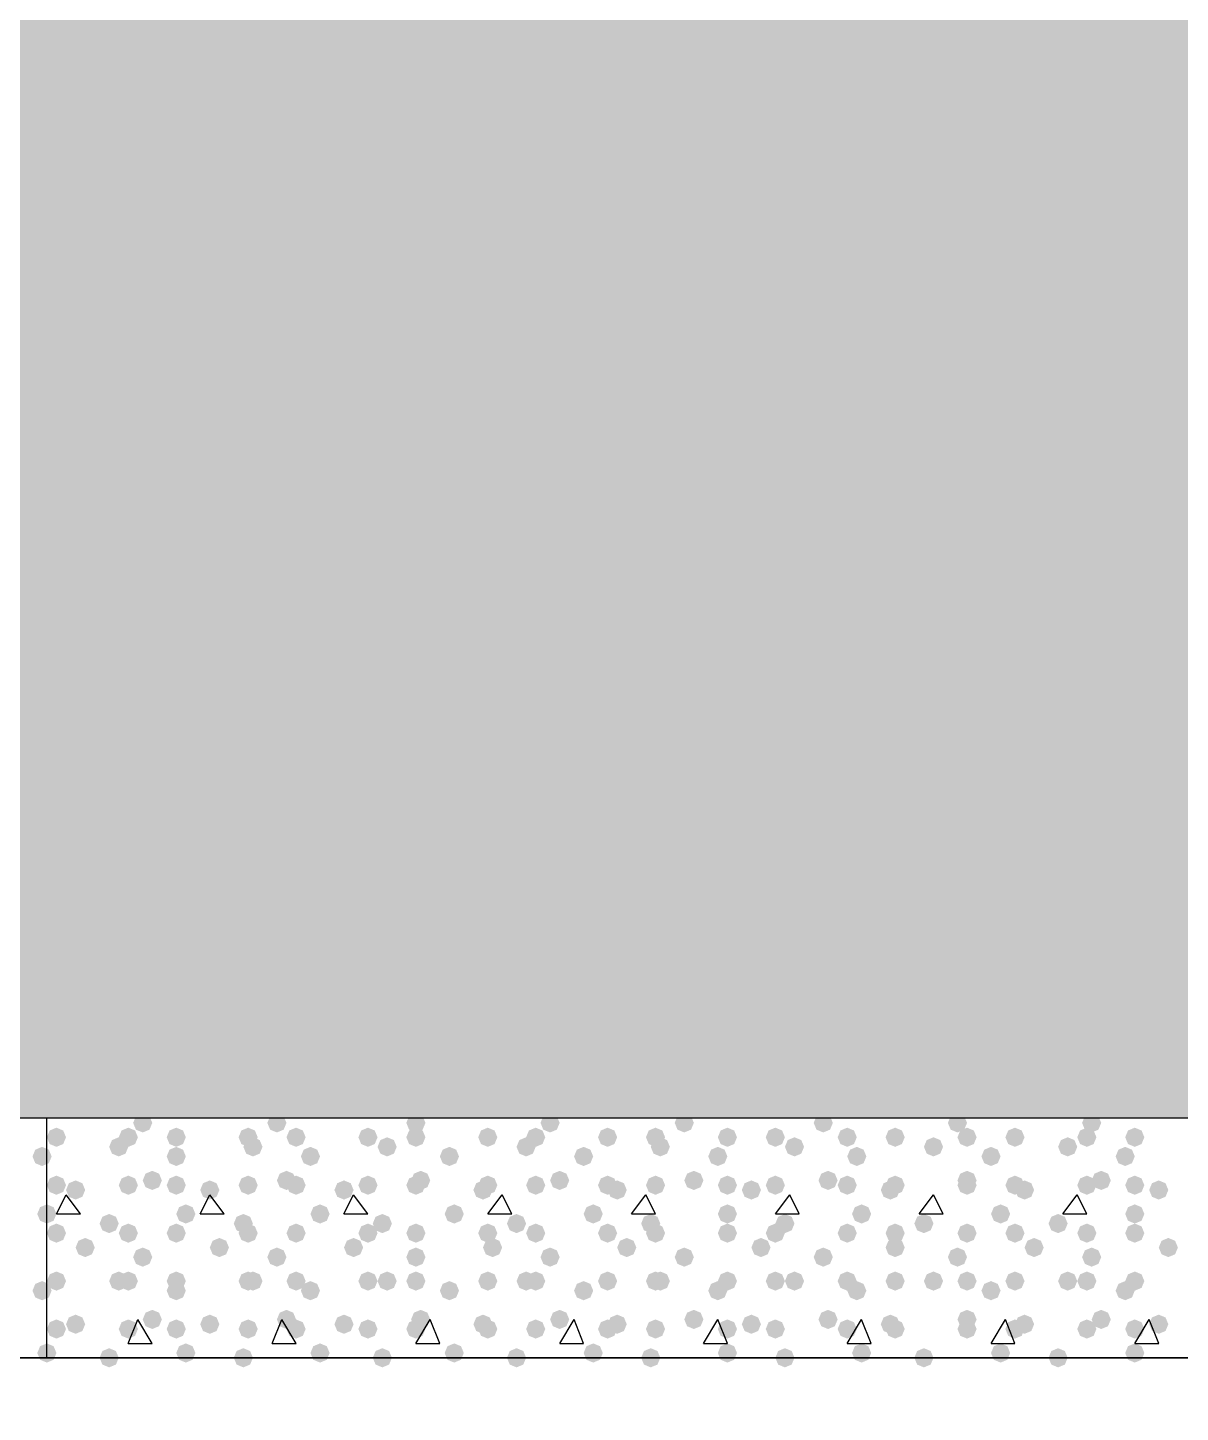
# Model space of a CAD drawing. Header units: millimetres. Extents: x 0 to 420, y 0 to 297.
# Drawn here: x 48.51 to 58.7, y 181.21 to 193.44 of the extents above; entities that cross this region are included whole.
import ezdxf

# ---------------------------------------------------------------- set-up
doc = ezdxf.new("R2010")
doc.units = ezdxf.units.MM
doc.layers.get('0').update_dxf_attribs({"linetype": 'CONTINUOUS'})

msp = doc.modelspace()

# ---------------------------------------------------------------- hatches: boundary and pattern name
at = {"true_color": 0x000008}
h = msp.add_hatch(color=0, dxfattribs=at)
h.paths.add_polyline_path([(194.902667, 202.861333), (33.528, 202.861333), (194.902667, 183.811333)], flags=0)
h.paths.add_polyline_path([(33.528, 202.861333), (194.902667, 183.811333), (33.528, 183.811333)], flags=0)
for points in [[(49.614667, 183.769), (49.589796, 183.709204), (49.53, 183.684333), (49.470204, 183.709204), (49.445333, 183.769), (49.470204, 183.828796), (49.53, 183.853667), (49.589796, 183.828796)], [(50.8, 183.769), (50.775129, 183.709204), (50.715333, 183.684333), (50.655538, 183.709204), (50.630667, 183.769), (50.655537, 183.828796), (50.715333, 183.853667), (50.775129, 183.828796)], [(52.027667, 183.769), (52.002796, 183.709204), (51.943, 183.684333), (51.883204, 183.709204), (51.858333, 183.769), (51.883204, 183.828796), (51.943, 183.853667), (52.002796, 183.828796)], [(53.213, 183.769), (53.188129, 183.709204), (53.128333, 183.684333), (53.068537, 183.709204), (53.043667, 183.769), (53.068537, 183.828796), (53.128333, 183.853667), (53.188129, 183.828796)], [(54.398333, 183.769), (54.373463, 183.709204), (54.313667, 183.684333), (54.253871, 183.709204), (54.229, 183.769), (54.253871, 183.828796), (54.313667, 183.853667), (54.373462, 183.828796)], [(55.626, 183.769), (55.601129, 183.709204), (55.541333, 183.684333), (55.481537, 183.709204), (55.456667, 183.769), (55.481537, 183.828796), (55.541333, 183.853667), (55.601129, 183.828796)], [(56.811333, 183.769), (56.786462, 183.709204), (56.726667, 183.684333), (56.666871, 183.709204), (56.642, 183.769), (56.666871, 183.828796), (56.726667, 183.853667), (56.786462, 183.828796)], [(57.996667, 183.769), (57.971796, 183.709204), (57.912, 183.684333), (57.852204, 183.709204), (57.827333, 183.769), (57.852204, 183.828796), (57.912, 183.853667), (57.971796, 183.828796)], [(48.852667, 183.642), (48.827796, 183.582204), (48.768, 183.557333), (48.708204, 183.582204), (48.683333, 183.642), (48.708204, 183.701796), (48.768, 183.726667), (48.827796, 183.701796)], [(49.487667, 183.642), (49.462796, 183.582204), (49.403, 183.557333), (49.343204, 183.582204), (49.318333, 183.642), (49.343204, 183.701796), (49.403, 183.726667), (49.462796, 183.701796)], [(49.911, 183.642), (49.886129, 183.582204), (49.826333, 183.557333), (49.766537, 183.582204), (49.741667, 183.642), (49.766537, 183.701796), (49.826333, 183.726667), (49.886129, 183.701796)], [(50.546, 183.642), (50.521129, 183.582204), (50.461333, 183.557333), (50.401537, 183.582204), (50.376667, 183.642), (50.401537, 183.701796), (50.461333, 183.726667), (50.521129, 183.701796)], [(50.969333, 183.642), (50.944462, 183.582204), (50.884667, 183.557333), (50.824871, 183.582204), (50.8, 183.642), (50.824871, 183.701796), (50.884667, 183.726667), (50.944462, 183.701796)], [(51.604333, 183.642), (51.579462, 183.582204), (51.519667, 183.557333), (51.459871, 183.582204), (51.435, 183.642), (51.459871, 183.701796), (51.519667, 183.726667), (51.579462, 183.701796)], [(52.027667, 183.642), (52.002796, 183.582204), (51.943, 183.557333), (51.883204, 183.582204), (51.858333, 183.642), (51.883204, 183.701796), (51.943, 183.726667), (52.002796, 183.701796)], [(52.662667, 183.642), (52.637796, 183.582204), (52.578, 183.557333), (52.518204, 183.582204), (52.493333, 183.642), (52.518204, 183.701796), (52.578, 183.726667), (52.637796, 183.701796)], [(53.086, 183.642), (53.061129, 183.582204), (53.001333, 183.557333), (52.941537, 183.582204), (52.916667, 183.642), (52.941537, 183.701796), (53.001333, 183.726667), (53.061129, 183.701796)], [(53.721, 183.642), (53.696129, 183.582204), (53.636333, 183.557333), (53.576537, 183.582204), (53.551667, 183.642), (53.576537, 183.701796), (53.636333, 183.726667), (53.696129, 183.701796)], [(54.144333, 183.642), (54.119462, 183.582204), (54.059667, 183.557333), (53.999871, 183.582204), (53.975, 183.642), (53.999871, 183.701796), (54.059667, 183.726667), (54.119462, 183.701796)], [(54.779333, 183.642), (54.754462, 183.582204), (54.694667, 183.557333), (54.634871, 183.582204), (54.61, 183.642), (54.634871, 183.701796), (54.694667, 183.726667), (54.754462, 183.701796)], [(55.202667, 183.642), (55.177796, 183.582204), (55.118, 183.557333), (55.058204, 183.582204), (55.033333, 183.642), (55.058204, 183.701796), (55.118, 183.726667), (55.177796, 183.701796)], [(55.837667, 183.642), (55.812796, 183.582204), (55.753, 183.557333), (55.693204, 183.582204), (55.668333, 183.642), (55.693204, 183.701796), (55.753, 183.726667), (55.812796, 183.701796)], [(56.261, 183.642), (56.236129, 183.582204), (56.176333, 183.557333), (56.116537, 183.582204), (56.091667, 183.642), (56.116537, 183.701796), (56.176333, 183.726667), (56.236129, 183.701796)], [(56.896, 183.642), (56.871129, 183.582204), (56.811333, 183.557333), (56.751537, 183.582204), (56.726667, 183.642), (56.751537, 183.701796), (56.811333, 183.726667), (56.871129, 183.701796)], [(57.319333, 183.642), (57.294462, 183.582204), (57.234667, 183.557333), (57.174871, 183.582204), (57.15, 183.642), (57.174871, 183.701796), (57.234667, 183.726667), (57.294462, 183.701796)], [(57.954333, 183.642), (57.929462, 183.582204), (57.869667, 183.557333), (57.809871, 183.582204), (57.785, 183.642), (57.809871, 183.701796), (57.869667, 183.726667), (57.929462, 183.701796)], [(58.377667, 183.642), (58.352796, 183.582204), (58.293, 183.557333), (58.233204, 183.582204), (58.208333, 183.642), (58.233204, 183.701796), (58.293, 183.726667), (58.352796, 183.701796)], [(49.403, 183.557333), (49.378129, 183.497537), (49.318333, 183.472667), (49.258537, 183.497537), (49.233667, 183.557333), (49.258537, 183.617129), (49.318333, 183.642), (49.378129, 183.617129)], [(49.911, 183.472667), (49.886129, 183.412871), (49.826333, 183.388), (49.766537, 183.412871), (49.741667, 183.472667), (49.766537, 183.532462), (49.826333, 183.557333), (49.886129, 183.532463)], [(50.588333, 183.557333), (50.563463, 183.497537), (50.503667, 183.472667), (50.443871, 183.497537), (50.419, 183.557333), (50.443871, 183.617129), (50.503667, 183.642), (50.563462, 183.617129)], [(51.096333, 183.472667), (51.071462, 183.412871), (51.011667, 183.388), (50.951871, 183.412871), (50.927, 183.472667), (50.951871, 183.532462), (51.011667, 183.557333), (51.071462, 183.532463)], [(51.773667, 183.557333), (51.748796, 183.497537), (51.689, 183.472667), (51.629204, 183.497537), (51.604333, 183.557333), (51.629204, 183.617129), (51.689, 183.642), (51.748796, 183.617129)], [(52.324, 183.472667), (52.299129, 183.412871), (52.239333, 183.388), (52.179538, 183.412871), (52.154667, 183.472667), (52.179537, 183.532462), (52.239333, 183.557333), (52.299129, 183.532463)], [(53.001333, 183.557333), (52.976462, 183.497537), (52.916667, 183.472667), (52.856871, 183.497537), (52.832, 183.557333), (52.856871, 183.617129), (52.916667, 183.642), (52.976462, 183.617129)], [(53.509333, 183.472667), (53.484462, 183.412871), (53.424667, 183.388), (53.364871, 183.412871), (53.34, 183.472667), (53.364871, 183.532462), (53.424667, 183.557333), (53.484462, 183.532463)], [(54.186667, 183.557333), (54.161796, 183.497537), (54.102, 183.472667), (54.042204, 183.497537), (54.017333, 183.557333), (54.042204, 183.617129), (54.102, 183.642), (54.161796, 183.617129)], [(54.694667, 183.472667), (54.669796, 183.412871), (54.61, 183.388), (54.550204, 183.412871), (54.525333, 183.472667), (54.550204, 183.532462), (54.61, 183.557333), (54.669796, 183.532463)], [(55.372, 183.557333), (55.347129, 183.497537), (55.287333, 183.472667), (55.227538, 183.497537), (55.202667, 183.557333), (55.227537, 183.617129), (55.287333, 183.642), (55.347129, 183.617129)], [(55.922333, 183.472667), (55.897463, 183.412871), (55.837667, 183.388), (55.777871, 183.412871), (55.753, 183.472667), (55.777871, 183.532462), (55.837667, 183.557333), (55.897462, 183.532463)], [(56.599667, 183.557333), (56.574796, 183.497537), (56.515, 183.472667), (56.455204, 183.497537), (56.430333, 183.557333), (56.455204, 183.617129), (56.515, 183.642), (56.574796, 183.617129)], [(57.107667, 183.472667), (57.082796, 183.412871), (57.023, 183.388), (56.963204, 183.412871), (56.938333, 183.472667), (56.963204, 183.532462), (57.023, 183.557333), (57.082796, 183.532463)], [(57.785, 183.557333), (57.760129, 183.497537), (57.700333, 183.472667), (57.640538, 183.497537), (57.615667, 183.557333), (57.640537, 183.617129), (57.700333, 183.642), (57.760129, 183.617129)], [(58.293, 183.472667), (58.268129, 183.412871), (58.208333, 183.388), (58.148537, 183.412871), (58.123667, 183.472667), (58.148537, 183.532462), (58.208333, 183.557333), (58.268129, 183.532463)], [(48.852667, 183.218667), (48.827796, 183.158871), (48.768, 183.134), (48.708204, 183.158871), (48.683333, 183.218667), (48.708204, 183.278462), (48.768, 183.303333), (48.827796, 183.278463)], [(49.487667, 183.218667), (49.462796, 183.158871), (49.403, 183.134), (49.343204, 183.158871), (49.318333, 183.218667), (49.343204, 183.278462), (49.403, 183.303333), (49.462796, 183.278463)], [(49.699333, 183.261), (49.674462, 183.201204), (49.614667, 183.176333), (49.554871, 183.201204), (49.53, 183.261), (49.554871, 183.320796), (49.614667, 183.345667), (49.674462, 183.320796)], [(49.911, 183.218667), (49.886129, 183.158871), (49.826333, 183.134), (49.766537, 183.158871), (49.741667, 183.218667), (49.766537, 183.278462), (49.826333, 183.303333), (49.886129, 183.278463)], [(50.546, 183.218667), (50.521129, 183.158871), (50.461333, 183.134), (50.401537, 183.158871), (50.376667, 183.218667), (50.401537, 183.278462), (50.461333, 183.303333), (50.521129, 183.278463)], [(50.884667, 183.261), (50.859796, 183.201204), (50.8, 183.176333), (50.740204, 183.201204), (50.715333, 183.261), (50.740204, 183.320796), (50.8, 183.345667), (50.859796, 183.320796)], [(50.969333, 183.218667), (50.944462, 183.158871), (50.884667, 183.134), (50.824871, 183.158871), (50.8, 183.218667), (50.824871, 183.278462), (50.884667, 183.303333), (50.944462, 183.278463)], [(51.604333, 183.218667), (51.579462, 183.158871), (51.519667, 183.134), (51.459871, 183.158871), (51.435, 183.218667), (51.459871, 183.278462), (51.519667, 183.303333), (51.579462, 183.278463)], [(52.027667, 183.218667), (52.002796, 183.158871), (51.943, 183.134), (51.883204, 183.158871), (51.858333, 183.218667), (51.883204, 183.278462), (51.943, 183.303333), (52.002796, 183.278463)], [(52.07, 183.261), (52.045129, 183.201204), (51.985333, 183.176333), (51.925538, 183.201204), (51.900667, 183.261), (51.925537, 183.320796), (51.985333, 183.345667), (52.045129, 183.320796)], [(52.662667, 183.218667), (52.637796, 183.158871), (52.578, 183.134), (52.518204, 183.158871), (52.493333, 183.218667), (52.518204, 183.278462), (52.578, 183.303333), (52.637796, 183.278463)], [(53.086, 183.218667), (53.061129, 183.158871), (53.001333, 183.134), (52.941537, 183.158871), (52.916667, 183.218667), (52.941537, 183.278462), (53.001333, 183.303333), (53.061129, 183.278463)], [(53.297667, 183.261), (53.272796, 183.201204), (53.213, 183.176333), (53.153204, 183.201204), (53.128333, 183.261), (53.153204, 183.320796), (53.213, 183.345667), (53.272796, 183.320796)], [(53.721, 183.218667), (53.696129, 183.158871), (53.636333, 183.134), (53.576537, 183.158871), (53.551667, 183.218667), (53.576537, 183.278462), (53.636333, 183.303333), (53.696129, 183.278463)], [(54.144333, 183.218667), (54.119462, 183.158871), (54.059667, 183.134), (53.999871, 183.158871), (53.975, 183.218667), (53.999871, 183.278462), (54.059667, 183.303333), (54.119462, 183.278463)], [(54.483, 183.261), (54.458129, 183.201204), (54.398333, 183.176333), (54.338537, 183.201204), (54.313667, 183.261), (54.338537, 183.320796), (54.398333, 183.345667), (54.458129, 183.320796)], [(54.779333, 183.218667), (54.754462, 183.158871), (54.694667, 183.134), (54.634871, 183.158871), (54.61, 183.218667), (54.634871, 183.278462), (54.694667, 183.303333), (54.754462, 183.278463)], [(55.202667, 183.218667), (55.177796, 183.158871), (55.118, 183.134), (55.058204, 183.158871), (55.033333, 183.218667), (55.058204, 183.278462), (55.118, 183.303333), (55.177796, 183.278463)], [(55.668333, 183.261), (55.643463, 183.201204), (55.583667, 183.176333), (55.523871, 183.201204), (55.499, 183.261), (55.523871, 183.320796), (55.583667, 183.345667), (55.643462, 183.320796)], [(55.837667, 183.218667), (55.812796, 183.158871), (55.753, 183.134), (55.693204, 183.158871), (55.668333, 183.218667), (55.693204, 183.278462), (55.753, 183.303333), (55.812796, 183.278463)], [(56.261, 183.218667), (56.236129, 183.158871), (56.176333, 183.134), (56.116537, 183.158871), (56.091667, 183.218667), (56.116537, 183.278462), (56.176333, 183.303333), (56.236129, 183.278463)], [(56.896, 183.261), (56.871129, 183.201204), (56.811333, 183.176333), (56.751537, 183.201204), (56.726667, 183.261), (56.751537, 183.320796), (56.811333, 183.345667), (56.871129, 183.320796)], [(56.896, 183.218667), (56.871129, 183.158871), (56.811333, 183.134), (56.751537, 183.158871), (56.726667, 183.218667), (56.751537, 183.278462), (56.811333, 183.303333), (56.871129, 183.278463)], [(57.319333, 183.218667), (57.294462, 183.158871), (57.234667, 183.134), (57.174871, 183.158871), (57.15, 183.218667), (57.174871, 183.278462), (57.234667, 183.303333), (57.294462, 183.278463)], [(57.954333, 183.218667), (57.929462, 183.158871), (57.869667, 183.134), (57.809871, 183.158871), (57.785, 183.218667), (57.809871, 183.278462), (57.869667, 183.303333), (57.929462, 183.278463)], [(58.081333, 183.261), (58.056462, 183.201204), (57.996667, 183.176333), (57.936871, 183.201204), (57.912, 183.261), (57.936871, 183.320796), (57.996667, 183.345667), (58.056462, 183.320796)], [(58.377667, 183.218667), (58.352796, 183.158871), (58.293, 183.134), (58.233204, 183.158871), (58.208333, 183.218667), (58.233204, 183.278462), (58.293, 183.303333), (58.352796, 183.278463)], [(49.022, 183.176333), (48.997129, 183.116537), (48.937333, 183.091667), (48.877538, 183.116537), (48.852667, 183.176333), (48.877537, 183.236129), (48.937333, 183.261), (48.997129, 183.236129)], [(50.207333, 183.176333), (50.182463, 183.116537), (50.122667, 183.091667), (50.062871, 183.116537), (50.038, 183.176333), (50.062871, 183.236129), (50.122667, 183.261), (50.182462, 183.236129)], [(51.392667, 183.176333), (51.367796, 183.116537), (51.308, 183.091667), (51.248204, 183.116537), (51.223333, 183.176333), (51.248204, 183.236129), (51.308, 183.261), (51.367796, 183.236129)], [(52.620333, 183.176333), (52.595463, 183.116537), (52.535667, 183.091667), (52.475871, 183.116537), (52.451, 183.176333), (52.475871, 183.236129), (52.535667, 183.261), (52.595462, 183.236129)], [(53.805667, 183.176333), (53.780796, 183.116537), (53.721, 183.091667), (53.661204, 183.116537), (53.636333, 183.176333), (53.661204, 183.236129), (53.721, 183.261), (53.780796, 183.236129)], [(54.991, 183.176333), (54.966129, 183.116537), (54.906333, 183.091667), (54.846537, 183.116537), (54.821667, 183.176333), (54.846537, 183.236129), (54.906333, 183.261), (54.966129, 183.236129)], [(56.218667, 183.176333), (56.193796, 183.116537), (56.134, 183.091667), (56.074204, 183.116537), (56.049333, 183.176333), (56.074204, 183.236129), (56.134, 183.261), (56.193796, 183.236129)], [(57.404, 183.176333), (57.379129, 183.116537), (57.319333, 183.091667), (57.259538, 183.116537), (57.234667, 183.176333), (57.259537, 183.236129), (57.319333, 183.261), (57.379129, 183.236129)], [(58.589333, 183.176333), (58.564462, 183.116537), (58.504667, 183.091667), (58.444871, 183.116537), (58.42, 183.176333), (58.444871, 183.236129), (58.504667, 183.261), (58.564462, 183.236129)], [(48.768, 182.964667), (48.743129, 182.904871), (48.683333, 182.88), (48.623537, 182.904871), (48.598667, 182.964667), (48.623537, 183.024462), (48.683333, 183.049333), (48.743129, 183.024463)], [(49.995667, 182.964667), (49.970796, 182.904871), (49.911, 182.88), (49.851204, 182.904871), (49.826333, 182.964667), (49.851204, 183.024462), (49.911, 183.049333), (49.970796, 183.024463)], [(51.181, 182.964667), (51.156129, 182.904871), (51.096333, 182.88), (51.036537, 182.904871), (51.011667, 182.964667), (51.036537, 183.024462), (51.096333, 183.049333), (51.156129, 183.024463)], [(52.366333, 182.964667), (52.341462, 182.904871), (52.281667, 182.88), (52.221871, 182.904871), (52.197, 182.964667), (52.221871, 183.024462), (52.281667, 183.049333), (52.341462, 183.024463)], [(53.594, 182.964667), (53.569129, 182.904871), (53.509333, 182.88), (53.449538, 182.904871), (53.424667, 182.964667), (53.449537, 183.024462), (53.509333, 183.049333), (53.569129, 183.024463)], [(54.779333, 182.964667), (54.754462, 182.904871), (54.694667, 182.88), (54.634871, 182.904871), (54.61, 182.964667), (54.634871, 183.024462), (54.694667, 183.049333), (54.754462, 183.024463)], [(55.964667, 182.964667), (55.939796, 182.904871), (55.88, 182.88), (55.820204, 182.904871), (55.795333, 182.964667), (55.820204, 183.024462), (55.88, 183.049333), (55.939796, 183.024463)], [(57.192333, 182.964667), (57.167463, 182.904871), (57.107667, 182.88), (57.047871, 182.904871), (57.023, 182.964667), (57.047871, 183.024462), (57.107667, 183.049333), (57.167462, 183.024463)], [(58.377667, 182.964667), (58.352796, 182.904871), (58.293, 182.88), (58.233204, 182.904871), (58.208333, 182.964667), (58.233204, 183.024462), (58.293, 183.049333), (58.352796, 183.024463)], [(49.318333, 182.88), (49.293463, 182.820204), (49.233667, 182.795333), (49.173871, 182.820204), (49.149, 182.88), (49.173871, 182.939796), (49.233667, 182.964667), (49.293462, 182.939796)], [(50.503667, 182.88), (50.478796, 182.820204), (50.419, 182.795333), (50.359204, 182.820204), (50.334333, 182.88), (50.359204, 182.939796), (50.419, 182.964667), (50.478796, 182.939796)], [(51.731333, 182.88), (51.706463, 182.820204), (51.646667, 182.795333), (51.586871, 182.820204), (51.562, 182.88), (51.586871, 182.939796), (51.646667, 182.964667), (51.706462, 182.939796)], [(52.916667, 182.88), (52.891796, 182.820204), (52.832, 182.795333), (52.772204, 182.820204), (52.747333, 182.88), (52.772204, 182.939796), (52.832, 182.964667), (52.891796, 182.939796)], [(54.102, 182.88), (54.077129, 182.820204), (54.017333, 182.795333), (53.957538, 182.820204), (53.932667, 182.88), (53.957537, 182.939796), (54.017333, 182.964667), (54.077129, 182.939796)], [(55.287333, 182.88), (55.262463, 182.820204), (55.202667, 182.795333), (55.142871, 182.820204), (55.118, 182.88), (55.142871, 182.939796), (55.202667, 182.964667), (55.262462, 182.939796)], [(56.515, 182.88), (56.490129, 182.820204), (56.430333, 182.795333), (56.370538, 182.820204), (56.345667, 182.88), (56.370537, 182.939796), (56.430333, 182.964667), (56.490129, 182.939796)], [(57.700333, 182.88), (57.675463, 182.820204), (57.615667, 182.795333), (57.555871, 182.820204), (57.531, 182.88), (57.555871, 182.939796), (57.615667, 182.964667), (57.675462, 182.939796)], [(48.852667, 182.795333), (48.827796, 182.735537), (48.768, 182.710667), (48.708204, 182.735537), (48.683333, 182.795333), (48.708204, 182.855129), (48.768, 182.88), (48.827796, 182.855129)], [(49.487667, 182.795333), (49.462796, 182.735537), (49.403, 182.710667), (49.343204, 182.735537), (49.318333, 182.795333), (49.343204, 182.855129), (49.403, 182.88), (49.462796, 182.855129)], [(49.911, 182.795333), (49.886129, 182.735537), (49.826333, 182.710667), (49.766537, 182.735537), (49.741667, 182.795333), (49.766537, 182.855129), (49.826333, 182.88), (49.886129, 182.855129)], [(50.546, 182.795333), (50.521129, 182.735537), (50.461333, 182.710667), (50.401537, 182.735537), (50.376667, 182.795333), (50.401537, 182.855129), (50.461333, 182.88), (50.521129, 182.855129)], [(50.969333, 182.795333), (50.944462, 182.735537), (50.884667, 182.710667), (50.824871, 182.735537), (50.8, 182.795333), (50.824871, 182.855129), (50.884667, 182.88), (50.944462, 182.855129)], [(51.604333, 182.795333), (51.579462, 182.735537), (51.519667, 182.710667), (51.459871, 182.735537), (51.435, 182.795333), (51.459871, 182.855129), (51.519667, 182.88), (51.579462, 182.855129)], [(52.027667, 182.795333), (52.002796, 182.735537), (51.943, 182.710667), (51.883204, 182.735537), (51.858333, 182.795333), (51.883204, 182.855129), (51.943, 182.88), (52.002796, 182.855129)], [(52.662667, 182.795333), (52.637796, 182.735537), (52.578, 182.710667), (52.518204, 182.735537), (52.493333, 182.795333), (52.518204, 182.855129), (52.578, 182.88), (52.637796, 182.855129)], [(53.086, 182.795333), (53.061129, 182.735537), (53.001333, 182.710667), (52.941537, 182.735537), (52.916667, 182.795333), (52.941537, 182.855129), (53.001333, 182.88), (53.061129, 182.855129)], [(53.721, 182.795333), (53.696129, 182.735537), (53.636333, 182.710667), (53.576537, 182.735537), (53.551667, 182.795333), (53.576537, 182.855129), (53.636333, 182.88), (53.696129, 182.855129)], [(54.144333, 182.795333), (54.119462, 182.735537), (54.059667, 182.710667), (53.999871, 182.735537), (53.975, 182.795333), (53.999871, 182.855129), (54.059667, 182.88), (54.119462, 182.855129)], [(54.779333, 182.795333), (54.754462, 182.735537), (54.694667, 182.710667), (54.634871, 182.735537), (54.61, 182.795333), (54.634871, 182.855129), (54.694667, 182.88), (54.754462, 182.855129)], [(55.202667, 182.795333), (55.177796, 182.735537), (55.118, 182.710667), (55.058204, 182.735537), (55.033333, 182.795333), (55.058204, 182.855129), (55.118, 182.88), (55.177796, 182.855129)], [(55.837667, 182.795333), (55.812796, 182.735537), (55.753, 182.710667), (55.693204, 182.735537), (55.668333, 182.795333), (55.693204, 182.855129), (55.753, 182.88), (55.812796, 182.855129)], [(56.261, 182.795333), (56.236129, 182.735537), (56.176333, 182.710667), (56.116537, 182.735537), (56.091667, 182.795333), (56.116537, 182.855129), (56.176333, 182.88), (56.236129, 182.855129)], [(56.896, 182.795333), (56.871129, 182.735537), (56.811333, 182.710667), (56.751537, 182.735537), (56.726667, 182.795333), (56.751537, 182.855129), (56.811333, 182.88), (56.871129, 182.855129)], [(57.319333, 182.795333), (57.294462, 182.735537), (57.234667, 182.710667), (57.174871, 182.735537), (57.15, 182.795333), (57.174871, 182.855129), (57.234667, 182.88), (57.294462, 182.855129)], [(57.954333, 182.795333), (57.929462, 182.735537), (57.869667, 182.710667), (57.809871, 182.735537), (57.785, 182.795333), (57.809871, 182.855129), (57.869667, 182.88), (57.929462, 182.855129)], [(58.377667, 182.795333), (58.352796, 182.735537), (58.293, 182.710667), (58.233204, 182.735537), (58.208333, 182.795333), (58.233204, 182.855129), (58.293, 182.88), (58.352796, 182.855129)], [(49.106667, 182.668333), (49.081796, 182.608537), (49.022, 182.583667), (48.962204, 182.608537), (48.937333, 182.668333), (48.962204, 182.728129), (49.022, 182.753), (49.081796, 182.728129)], [(50.292, 182.668333), (50.267129, 182.608537), (50.207333, 182.583667), (50.147538, 182.608537), (50.122667, 182.668333), (50.147537, 182.728129), (50.207333, 182.753), (50.267129, 182.728129)], [(51.477333, 182.668333), (51.452463, 182.608537), (51.392667, 182.583667), (51.332871, 182.608537), (51.308, 182.668333), (51.332871, 182.728129), (51.392667, 182.753), (51.452462, 182.728129)], [(52.705, 182.668333), (52.680129, 182.608537), (52.620333, 182.583667), (52.560538, 182.608537), (52.535667, 182.668333), (52.560537, 182.728129), (52.620333, 182.753), (52.680129, 182.728129)], [(53.890333, 182.668333), (53.865463, 182.608537), (53.805667, 182.583667), (53.745871, 182.608537), (53.721, 182.668333), (53.745871, 182.728129), (53.805667, 182.753), (53.865462, 182.728129)], [(55.075667, 182.668333), (55.050796, 182.608537), (54.991, 182.583667), (54.931204, 182.608537), (54.906333, 182.668333), (54.931204, 182.728129), (54.991, 182.753), (55.050796, 182.728129)], [(56.261, 182.668333), (56.236129, 182.608537), (56.176333, 182.583667), (56.116537, 182.608537), (56.091667, 182.668333), (56.116537, 182.728129), (56.176333, 182.753), (56.236129, 182.728129)], [(57.488667, 182.668333), (57.463796, 182.608537), (57.404, 182.583667), (57.344204, 182.608537), (57.319333, 182.668333), (57.344204, 182.728129), (57.404, 182.753), (57.463796, 182.728129)], [(58.674, 182.668333), (58.649129, 182.608537), (58.589333, 182.583667), (58.529538, 182.608537), (58.504667, 182.668333), (58.529537, 182.728129), (58.589333, 182.753), (58.649129, 182.728129)], [(49.614667, 182.583667), (49.589796, 182.523871), (49.53, 182.499), (49.470204, 182.523871), (49.445333, 182.583667), (49.470204, 182.643462), (49.53, 182.668333), (49.589796, 182.643463)], [(50.8, 182.583667), (50.775129, 182.523871), (50.715333, 182.499), (50.655538, 182.523871), (50.630667, 182.583667), (50.655537, 182.643462), (50.715333, 182.668333), (50.775129, 182.643463)], [(52.027667, 182.583667), (52.002796, 182.523871), (51.943, 182.499), (51.883204, 182.523871), (51.858333, 182.583667), (51.883204, 182.643462), (51.943, 182.668333), (52.002796, 182.643463)], [(53.213, 182.583667), (53.188129, 182.523871), (53.128333, 182.499), (53.068537, 182.523871), (53.043667, 182.583667), (53.068537, 182.643462), (53.128333, 182.668333), (53.188129, 182.643463)], [(54.398333, 182.583667), (54.373463, 182.523871), (54.313667, 182.499), (54.253871, 182.523871), (54.229, 182.583667), (54.253871, 182.643462), (54.313667, 182.668333), (54.373462, 182.643463)], [(55.626, 182.583667), (55.601129, 182.523871), (55.541333, 182.499), (55.481537, 182.523871), (55.456667, 182.583667), (55.481537, 182.643462), (55.541333, 182.668333), (55.601129, 182.643463)], [(56.811333, 182.583667), (56.786462, 182.523871), (56.726667, 182.499), (56.666871, 182.523871), (56.642, 182.583667), (56.666871, 182.643462), (56.726667, 182.668333), (56.786462, 182.643463)], [(57.996667, 182.583667), (57.971796, 182.523871), (57.912, 182.499), (57.852204, 182.523871), (57.827333, 182.583667), (57.852204, 182.643462), (57.912, 182.668333), (57.971796, 182.643463)], [(48.852667, 182.372), (48.827796, 182.312204), (48.768, 182.287333), (48.708204, 182.312204), (48.683333, 182.372), (48.708204, 182.431796), (48.768, 182.456667), (48.827796, 182.431796)], [(49.403, 182.372), (49.378129, 182.312204), (49.318333, 182.287333), (49.258537, 182.312204), (49.233667, 182.372), (49.258537, 182.431796), (49.318333, 182.456667), (49.378129, 182.431796)], [(49.487667, 182.372), (49.462796, 182.312204), (49.403, 182.287333), (49.343204, 182.312204), (49.318333, 182.372), (49.343204, 182.431796), (49.403, 182.456667), (49.462796, 182.431796)], [(49.911, 182.372), (49.886129, 182.312204), (49.826333, 182.287333), (49.766537, 182.312204), (49.741667, 182.372), (49.766537, 182.431796), (49.826333, 182.456667), (49.886129, 182.431796)], [(50.546, 182.372), (50.521129, 182.312204), (50.461333, 182.287333), (50.401537, 182.312204), (50.376667, 182.372), (50.401537, 182.431796), (50.461333, 182.456667), (50.521129, 182.431796)], [(50.588333, 182.372), (50.563463, 182.312204), (50.503667, 182.287333), (50.443871, 182.312204), (50.419, 182.372), (50.443871, 182.431796), (50.503667, 182.456667), (50.563462, 182.431796)], [(50.969333, 182.372), (50.944462, 182.312204), (50.884667, 182.287333), (50.824871, 182.312204), (50.8, 182.372), (50.824871, 182.431796), (50.884667, 182.456667), (50.944462, 182.431796)], [(51.604333, 182.372), (51.579462, 182.312204), (51.519667, 182.287333), (51.459871, 182.312204), (51.435, 182.372), (51.459871, 182.431796), (51.519667, 182.456667), (51.579462, 182.431796)], [(51.773667, 182.372), (51.748796, 182.312204), (51.689, 182.287333), (51.629204, 182.312204), (51.604333, 182.372), (51.629204, 182.431796), (51.689, 182.456667), (51.748796, 182.431796)], [(52.027667, 182.372), (52.002796, 182.312204), (51.943, 182.287333), (51.883204, 182.312204), (51.858333, 182.372), (51.883204, 182.431796), (51.943, 182.456667), (52.002796, 182.431796)], [(52.662667, 182.372), (52.637796, 182.312204), (52.578, 182.287333), (52.518204, 182.312204), (52.493333, 182.372), (52.518204, 182.431796), (52.578, 182.456667), (52.637796, 182.431796)], [(53.001333, 182.372), (52.976462, 182.312204), (52.916667, 182.287333), (52.856871, 182.312204), (52.832, 182.372), (52.856871, 182.431796), (52.916667, 182.456667), (52.976462, 182.431796)], [(53.086, 182.372), (53.061129, 182.312204), (53.001333, 182.287333), (52.941537, 182.312204), (52.916667, 182.372), (52.941537, 182.431796), (53.001333, 182.456667), (53.061129, 182.431796)], [(53.721, 182.372), (53.696129, 182.312204), (53.636333, 182.287333), (53.576537, 182.312204), (53.551667, 182.372), (53.576537, 182.431796), (53.636333, 182.456667), (53.696129, 182.431796)], [(54.144333, 182.372), (54.119462, 182.312204), (54.059667, 182.287333), (53.999871, 182.312204), (53.975, 182.372), (53.999871, 182.431796), (54.059667, 182.456667), (54.119462, 182.431796)], [(54.186667, 182.372), (54.161796, 182.312204), (54.102, 182.287333), (54.042204, 182.312204), (54.017333, 182.372), (54.042204, 182.431796), (54.102, 182.456667), (54.161796, 182.431796)], [(54.779333, 182.372), (54.754462, 182.312204), (54.694667, 182.287333), (54.634871, 182.312204), (54.61, 182.372), (54.634871, 182.431796), (54.694667, 182.456667), (54.754462, 182.431796)], [(55.202667, 182.372), (55.177796, 182.312204), (55.118, 182.287333), (55.058204, 182.312204), (55.033333, 182.372), (55.058204, 182.431796), (55.118, 182.456667), (55.177796, 182.431796)], [(55.372, 182.372), (55.347129, 182.312204), (55.287333, 182.287333), (55.227538, 182.312204), (55.202667, 182.372), (55.227537, 182.431796), (55.287333, 182.456667), (55.347129, 182.431796)], [(55.837667, 182.372), (55.812796, 182.312204), (55.753, 182.287333), (55.693204, 182.312204), (55.668333, 182.372), (55.693204, 182.431796), (55.753, 182.456667), (55.812796, 182.431796)], [(56.261, 182.372), (56.236129, 182.312204), (56.176333, 182.287333), (56.116537, 182.312204), (56.091667, 182.372), (56.116537, 182.431796), (56.176333, 182.456667), (56.236129, 182.431796)], [(56.599667, 182.372), (56.574796, 182.312204), (56.515, 182.287333), (56.455204, 182.312204), (56.430333, 182.372), (56.455204, 182.431796), (56.515, 182.456667), (56.574796, 182.431796)], [(56.896, 182.372), (56.871129, 182.312204), (56.811333, 182.287333), (56.751537, 182.312204), (56.726667, 182.372), (56.751537, 182.431796), (56.811333, 182.456667), (56.871129, 182.431796)], [(57.319333, 182.372), (57.294462, 182.312204), (57.234667, 182.287333), (57.174871, 182.312204), (57.15, 182.372), (57.174871, 182.431796), (57.234667, 182.456667), (57.294462, 182.431796)], [(57.785, 182.372), (57.760129, 182.312204), (57.700333, 182.287333), (57.640538, 182.312204), (57.615667, 182.372), (57.640537, 182.431796), (57.700333, 182.456667), (57.760129, 182.431796)], [(57.954333, 182.372), (57.929462, 182.312204), (57.869667, 182.287333), (57.809871, 182.312204), (57.785, 182.372), (57.809871, 182.431796), (57.869667, 182.456667), (57.929462, 182.431796)], [(58.377667, 182.372), (58.352796, 182.312204), (58.293, 182.287333), (58.233204, 182.312204), (58.208333, 182.372), (58.233204, 182.431796), (58.293, 182.456667), (58.352796, 182.431796)], [(49.911, 182.287333), (49.886129, 182.227537), (49.826333, 182.202667), (49.766537, 182.227537), (49.741667, 182.287333), (49.766537, 182.347129), (49.826333, 182.372), (49.886129, 182.347129)], [(51.096333, 182.287333), (51.071462, 182.227537), (51.011667, 182.202667), (50.951871, 182.227537), (50.927, 182.287333), (50.951871, 182.347129), (51.011667, 182.372), (51.071462, 182.347129)], [(52.324, 182.287333), (52.299129, 182.227537), (52.239333, 182.202667), (52.179538, 182.227537), (52.154667, 182.287333), (52.179537, 182.347129), (52.239333, 182.372), (52.299129, 182.347129)], [(53.509333, 182.287333), (53.484462, 182.227537), (53.424667, 182.202667), (53.364871, 182.227537), (53.34, 182.287333), (53.364871, 182.347129), (53.424667, 182.372), (53.484462, 182.347129)], [(54.694667, 182.287333), (54.669796, 182.227537), (54.61, 182.202667), (54.550204, 182.227537), (54.525333, 182.287333), (54.550204, 182.347129), (54.61, 182.372), (54.669796, 182.347129)], [(55.922333, 182.287333), (55.897463, 182.227537), (55.837667, 182.202667), (55.777871, 182.227537), (55.753, 182.287333), (55.777871, 182.347129), (55.837667, 182.372), (55.897462, 182.347129)], [(57.107667, 182.287333), (57.082796, 182.227537), (57.023, 182.202667), (56.963204, 182.227537), (56.938333, 182.287333), (56.963204, 182.347129), (57.023, 182.372), (57.082796, 182.347129)], [(58.293, 182.287333), (58.268129, 182.227537), (58.208333, 182.202667), (58.148537, 182.227537), (58.123667, 182.287333), (58.148537, 182.347129), (58.208333, 182.372), (58.268129, 182.347129)], [(49.022, 181.991), (48.997129, 181.931204), (48.937333, 181.906333), (48.877538, 181.931204), (48.852667, 181.991), (48.877537, 182.050796), (48.937333, 182.075667), (48.997129, 182.050796)], [(49.699333, 182.033333), (49.674462, 181.973537), (49.614667, 181.948667), (49.554871, 181.973537), (49.53, 182.033333), (49.554871, 182.093129), (49.614667, 182.118), (49.674462, 182.093129)], [(50.207333, 181.991), (50.182463, 181.931204), (50.122667, 181.906333), (50.062871, 181.931204), (50.038, 181.991), (50.062871, 182.050796), (50.122667, 182.075667), (50.182462, 182.050796)], [(50.884667, 182.033333), (50.859796, 181.973537), (50.8, 181.948667), (50.740204, 181.973537), (50.715333, 182.033333), (50.740204, 182.093129), (50.8, 182.118), (50.859796, 182.093129)], [(51.392667, 181.991), (51.367796, 181.931204), (51.308, 181.906333), (51.248204, 181.931204), (51.223333, 181.991), (51.248204, 182.050796), (51.308, 182.075667), (51.367796, 182.050796)], [(52.07, 182.033333), (52.045129, 181.973537), (51.985333, 181.948667), (51.925538, 181.973537), (51.900667, 182.033333), (51.925537, 182.093129), (51.985333, 182.118), (52.045129, 182.093129)], [(52.620333, 181.991), (52.595463, 181.931204), (52.535667, 181.906333), (52.475871, 181.931204), (52.451, 181.991), (52.475871, 182.050796), (52.535667, 182.075667), (52.595462, 182.050796)], [(53.297667, 182.033333), (53.272796, 181.973537), (53.213, 181.948667), (53.153204, 181.973537), (53.128333, 182.033333), (53.153204, 182.093129), (53.213, 182.118), (53.272796, 182.093129)], [(53.805667, 181.991), (53.780796, 181.931204), (53.721, 181.906333), (53.661204, 181.931204), (53.636333, 181.991), (53.661204, 182.050796), (53.721, 182.075667), (53.780796, 182.050796)], [(54.483, 182.033333), (54.458129, 181.973537), (54.398333, 181.948667), (54.338537, 181.973537), (54.313667, 182.033333), (54.338537, 182.093129), (54.398333, 182.118), (54.458129, 182.093129)], [(54.991, 181.991), (54.966129, 181.931204), (54.906333, 181.906333), (54.846537, 181.931204), (54.821667, 181.991), (54.846537, 182.050796), (54.906333, 182.075667), (54.966129, 182.050796)], [(55.668333, 182.033333), (55.643463, 181.973537), (55.583667, 181.948667), (55.523871, 181.973537), (55.499, 182.033333), (55.523871, 182.093129), (55.583667, 182.118), (55.643462, 182.093129)], [(56.218667, 181.991), (56.193796, 181.931204), (56.134, 181.906333), (56.074204, 181.931204), (56.049333, 181.991), (56.074204, 182.050796), (56.134, 182.075667), (56.193796, 182.050796)], [(56.896, 182.033333), (56.871129, 181.973537), (56.811333, 181.948667), (56.751537, 181.973537), (56.726667, 182.033333), (56.751537, 182.093129), (56.811333, 182.118), (56.871129, 182.093129)], [(57.404, 181.991), (57.379129, 181.931204), (57.319333, 181.906333), (57.259538, 181.931204), (57.234667, 181.991), (57.259537, 182.050796), (57.319333, 182.075667), (57.379129, 182.050796)], [(58.081333, 182.033333), (58.056462, 181.973537), (57.996667, 181.948667), (57.936871, 181.973537), (57.912, 182.033333), (57.936871, 182.093129), (57.996667, 182.118), (58.056462, 182.093129)], [(58.589333, 181.991), (58.564462, 181.931204), (58.504667, 181.906333), (58.444871, 181.931204), (58.42, 181.991), (58.444871, 182.050796), (58.504667, 182.075667), (58.564462, 182.050796)], [(48.852667, 181.948667), (48.827796, 181.888871), (48.768, 181.864), (48.708204, 181.888871), (48.683333, 181.948667), (48.708204, 182.008462), (48.768, 182.033333), (48.827796, 182.008463)], [(49.487667, 181.948667), (49.462796, 181.888871), (49.403, 181.864), (49.343204, 181.888871), (49.318333, 181.948667), (49.343204, 182.008462), (49.403, 182.033333), (49.462796, 182.008463)], [(49.911, 181.948667), (49.886129, 181.888871), (49.826333, 181.864), (49.766537, 181.888871), (49.741667, 181.948667), (49.766537, 182.008462), (49.826333, 182.033333), (49.886129, 182.008463)], [(50.546, 181.948667), (50.521129, 181.888871), (50.461333, 181.864), (50.401537, 181.888871), (50.376667, 181.948667), (50.401537, 182.008462), (50.461333, 182.033333), (50.521129, 182.008463)], [(50.969333, 181.948667), (50.944462, 181.888871), (50.884667, 181.864), (50.824871, 181.888871), (50.8, 181.948667), (50.824871, 182.008462), (50.884667, 182.033333), (50.944462, 182.008463)], [(51.604333, 181.948667), (51.579462, 181.888871), (51.519667, 181.864), (51.459871, 181.888871), (51.435, 181.948667), (51.459871, 182.008462), (51.519667, 182.033333), (51.579462, 182.008463)], [(52.027667, 181.948667), (52.002796, 181.888871), (51.943, 181.864), (51.883204, 181.888871), (51.858333, 181.948667), (51.883204, 182.008462), (51.943, 182.033333), (52.002796, 182.008463)], [(52.662667, 181.948667), (52.637796, 181.888871), (52.578, 181.864), (52.518204, 181.888871), (52.493333, 181.948667), (52.518204, 182.008462), (52.578, 182.033333), (52.637796, 182.008463)], [(53.086, 181.948667), (53.061129, 181.888871), (53.001333, 181.864), (52.941537, 181.888871), (52.916667, 181.948667), (52.941537, 182.008462), (53.001333, 182.033333), (53.061129, 182.008463)], [(53.721, 181.948667), (53.696129, 181.888871), (53.636333, 181.864), (53.576537, 181.888871), (53.551667, 181.948667), (53.576537, 182.008462), (53.636333, 182.033333), (53.696129, 182.008463)], [(54.144333, 181.948667), (54.119462, 181.888871), (54.059667, 181.864), (53.999871, 181.888871), (53.975, 181.948667), (53.999871, 182.008462), (54.059667, 182.033333), (54.119462, 182.008463)], [(54.779333, 181.948667), (54.754462, 181.888871), (54.694667, 181.864), (54.634871, 181.888871), (54.61, 181.948667), (54.634871, 182.008462), (54.694667, 182.033333), (54.754462, 182.008463)], [(55.202667, 181.948667), (55.177796, 181.888871), (55.118, 181.864), (55.058204, 181.888871), (55.033333, 181.948667), (55.058204, 182.008462), (55.118, 182.033333), (55.177796, 182.008463)], [(55.837667, 181.948667), (55.812796, 181.888871), (55.753, 181.864), (55.693204, 181.888871), (55.668333, 181.948667), (55.693204, 182.008462), (55.753, 182.033333), (55.812796, 182.008463)], [(56.261, 181.948667), (56.236129, 181.888871), (56.176333, 181.864), (56.116537, 181.888871), (56.091667, 181.948667), (56.116537, 182.008462), (56.176333, 182.033333), (56.236129, 182.008463)], [(56.896, 181.948667), (56.871129, 181.888871), (56.811333, 181.864), (56.751537, 181.888871), (56.726667, 181.948667), (56.751537, 182.008462), (56.811333, 182.033333), (56.871129, 182.008463)], [(57.319333, 181.948667), (57.294462, 181.888871), (57.234667, 181.864), (57.174871, 181.888871), (57.15, 181.948667), (57.174871, 182.008462), (57.234667, 182.033333), (57.294462, 182.008463)], [(57.954333, 181.948667), (57.929462, 181.888871), (57.869667, 181.864), (57.809871, 181.888871), (57.785, 181.948667), (57.809871, 182.008462), (57.869667, 182.033333), (57.929462, 182.008463)], [(58.377667, 181.948667), (58.352796, 181.888871), (58.293, 181.864), (58.233204, 181.888871), (58.208333, 181.948667), (58.233204, 182.008462), (58.293, 182.033333), (58.352796, 182.008463)], [(48.768, 181.737), (48.743129, 181.677204), (48.683333, 181.652333), (48.623537, 181.677204), (48.598667, 181.737), (48.623537, 181.796796), (48.683333, 181.821667), (48.743129, 181.796796)], [(49.995667, 181.737), (49.970796, 181.677204), (49.911, 181.652333), (49.851204, 181.677204), (49.826333, 181.737), (49.851204, 181.796796), (49.911, 181.821667), (49.970796, 181.796796)], [(51.181, 181.737), (51.156129, 181.677204), (51.096333, 181.652333), (51.036537, 181.677204), (51.011667, 181.737), (51.036537, 181.796796), (51.096333, 181.821667), (51.156129, 181.796796)], [(52.366333, 181.737), (52.341462, 181.677204), (52.281667, 181.652333), (52.221871, 181.677204), (52.197, 181.737), (52.221871, 181.796796), (52.281667, 181.821667), (52.341462, 181.796796)], [(53.594, 181.737), (53.569129, 181.677204), (53.509333, 181.652333), (53.449538, 181.677204), (53.424667, 181.737), (53.449537, 181.796796), (53.509333, 181.821667), (53.569129, 181.796796)], [(54.779333, 181.737), (54.754462, 181.677204), (54.694667, 181.652333), (54.634871, 181.677204), (54.61, 181.737), (54.634871, 181.796796), (54.694667, 181.821667), (54.754462, 181.796796)], [(55.964667, 181.737), (55.939796, 181.677204), (55.88, 181.652333), (55.820204, 181.677204), (55.795333, 181.737), (55.820204, 181.796796), (55.88, 181.821667), (55.939796, 181.796796)], [(57.192333, 181.737), (57.167463, 181.677204), (57.107667, 181.652333), (57.047871, 181.677204), (57.023, 181.737), (57.047871, 181.796796), (57.107667, 181.821667), (57.167462, 181.796796)], [(58.377667, 181.737), (58.352796, 181.677204), (58.293, 181.652333), (58.233204, 181.677204), (58.208333, 181.737), (58.233204, 181.796796), (58.293, 181.821667), (58.352796, 181.796796)], [(49.318333, 181.694667), (49.293463, 181.634871), (49.233667, 181.61), (49.173871, 181.634871), (49.149, 181.694667), (49.173871, 181.754462), (49.233667, 181.779333), (49.293462, 181.754463)], [(50.503667, 181.694667), (50.478796, 181.634871), (50.419, 181.61), (50.359204, 181.634871), (50.334333, 181.694667), (50.359204, 181.754462), (50.419, 181.779333), (50.478796, 181.754463)], [(51.731333, 181.694667), (51.706463, 181.634871), (51.646667, 181.61), (51.586871, 181.634871), (51.562, 181.694667), (51.586871, 181.754462), (51.646667, 181.779333), (51.706462, 181.754463)], [(52.916667, 181.694667), (52.891796, 181.634871), (52.832, 181.61), (52.772204, 181.634871), (52.747333, 181.694667), (52.772204, 181.754462), (52.832, 181.779333), (52.891796, 181.754463)], [(54.102, 181.694667), (54.077129, 181.634871), (54.017333, 181.61), (53.957538, 181.634871), (53.932667, 181.694667), (53.957537, 181.754462), (54.017333, 181.779333), (54.077129, 181.754463)], [(55.287333, 181.694667), (55.262463, 181.634871), (55.202667, 181.61), (55.142871, 181.634871), (55.118, 181.694667), (55.142871, 181.754462), (55.202667, 181.779333), (55.262462, 181.754463)], [(56.515, 181.694667), (56.490129, 181.634871), (56.430333, 181.61), (56.370538, 181.634871), (56.345667, 181.694667), (56.370537, 181.754462), (56.430333, 181.779333), (56.490129, 181.754463)], [(57.700333, 181.694667), (57.675463, 181.634871), (57.615667, 181.61), (57.555871, 181.634871), (57.531, 181.694667), (57.555871, 181.754462), (57.615667, 181.779333), (57.675462, 181.754463)]]:
    msp.add_hatch(color=0, dxfattribs=at).paths.add_polyline_path(points, flags=0)
at = {"true_color": 0x000007}
for points in [[(48.725667, 183.472667), (48.700796, 183.412871), (48.641, 183.388), (48.581204, 183.412871), (48.556333, 183.472667), (48.581204, 183.532462), (48.641, 183.557333), (48.700796, 183.532463)], [(48.725667, 182.287333), (48.700796, 182.227537), (48.641, 182.202667), (48.581204, 182.227537), (48.556333, 182.287333), (48.581204, 182.347129), (48.641, 182.372), (48.700796, 182.347129)]]:
    msp.add_hatch(color=0, dxfattribs=at).paths.add_polyline_path(points, flags=0)

# ---------------------------------------------------------------- linework, layer by layer
at = {"color": 0, "true_color": 0x000007}
for points in [[(32.469667, 183.811333), (32.469667, 160.485667), (380.661333, 160.485667), (380.661333, 183.811333), (218.228333, 183.811333), (218.228333, 204.978), (194.902667, 204.978), (194.902667, 183.811333)], [(32.469667, 183.811333), (32.469667, 160.485667), (380.661333, 160.485667), (380.661333, 183.811333), (218.228333, 183.811333), (218.228333, 204.978), (194.902667, 204.978), (194.902667, 183.811333)], [(46.566667, 183.811333), (46.566667, 181.694667), (48.683333, 181.694667), (48.683333, 183.811333)]]:
    msp.add_lwpolyline(points, close=True, dxfattribs=at)
at = {"color": 0, "true_color": 0x000008}
msp.add_lwpolyline([(33.528, 202.861333), (194.902667, 183.811333), (33.528, 183.811333)], close=True, dxfattribs=at)
at = {"color": 0, "true_color": 0x0000fd}
msp.add_lwpolyline([(34.586333, 162.602333), (378.544667, 162.602333), (378.544667, 181.694667), (216.111667, 181.694667), (216.111667, 202.861333), (197.019333, 202.861333), (197.019333, 181.694667), (34.586333, 181.694667)], close=True, dxfattribs=at)
at = {"color": 0, "true_color": 0x000007}
for points in [[(67.775667, 183.811333), (48.683333, 183.811333)], [(48.683333, 181.694667), (67.775667, 181.694667)]]:
    msp.add_lwpolyline(points, dxfattribs=at)
at = {"color": 0, "true_color": 0x000008}
for points in [[(48.768, 182.964667), (48.852667, 183.134)], [(48.979667, 182.964667), (48.852667, 183.134)], [(50.038, 182.964667), (50.122667, 183.134)], [(50.249667, 182.964667), (50.122667, 183.134)], [(51.308, 182.964667), (51.392667, 183.134)], [(51.519667, 182.964667), (51.392667, 183.134)], [(52.578, 182.964667), (52.705, 183.134)], [(52.789667, 182.964667), (52.705, 183.134)], [(53.848, 182.964667), (53.975, 183.134)], [(54.059667, 182.964667), (53.975, 183.134)], [(55.118, 182.964667), (55.245, 183.134)], [(55.329667, 182.964667), (55.245, 183.134)], [(56.388, 182.964667), (56.515, 183.134)], [(56.599667, 182.964667), (56.515, 183.134)], [(57.658, 182.964667), (57.785, 183.134)], [(57.869667, 182.964667), (57.785, 183.134)], [(48.768, 182.964667), (48.979667, 182.964667)], [(50.038, 182.964667), (50.249667, 182.964667)], [(51.308, 182.964667), (51.519667, 182.964667)], [(52.578, 182.964667), (52.789667, 182.964667)], [(53.848, 182.964667), (54.059667, 182.964667)], [(55.118, 182.964667), (55.329667, 182.964667)], [(56.388, 182.964667), (56.599667, 182.964667)], [(57.658, 182.964667), (57.869667, 182.964667)], [(49.403, 181.821667), (49.487667, 182.033333)], [(49.614667, 181.821667), (49.487667, 182.033333)], [(50.673, 181.821667), (50.757667, 182.033333)], [(50.884667, 181.821667), (50.757667, 182.033333)], [(51.943, 181.821667), (52.07, 182.033333)], [(52.154667, 181.821667), (52.07, 182.033333)], [(53.213, 181.821667), (53.34, 182.033333)], [(53.424667, 181.821667), (53.34, 182.033333)], [(54.483, 181.821667), (54.61, 182.033333)], [(54.694667, 181.821667), (54.61, 182.033333)], [(55.753, 181.821667), (55.88, 182.033333)], [(55.964667, 181.821667), (55.88, 182.033333)], [(57.023, 181.821667), (57.15, 182.033333)], [(57.234667, 181.821667), (57.15, 182.033333)], [(58.293, 181.821667), (58.42, 182.033333)], [(58.504667, 181.821667), (58.42, 182.033333)], [(49.403, 181.821667), (49.614667, 181.821667)], [(50.673, 181.821667), (50.884667, 181.821667)], [(51.943, 181.821667), (52.154667, 181.821667)], [(53.213, 181.821667), (53.424667, 181.821667)], [(54.483, 181.821667), (54.694667, 181.821667)], [(55.753, 181.821667), (55.964667, 181.821667)], [(57.023, 181.821667), (57.234667, 181.821667)], [(58.293, 181.821667), (58.504667, 181.821667)]]:
    msp.add_lwpolyline(points, dxfattribs=at)

doc.saveas('drawing.dxf')
